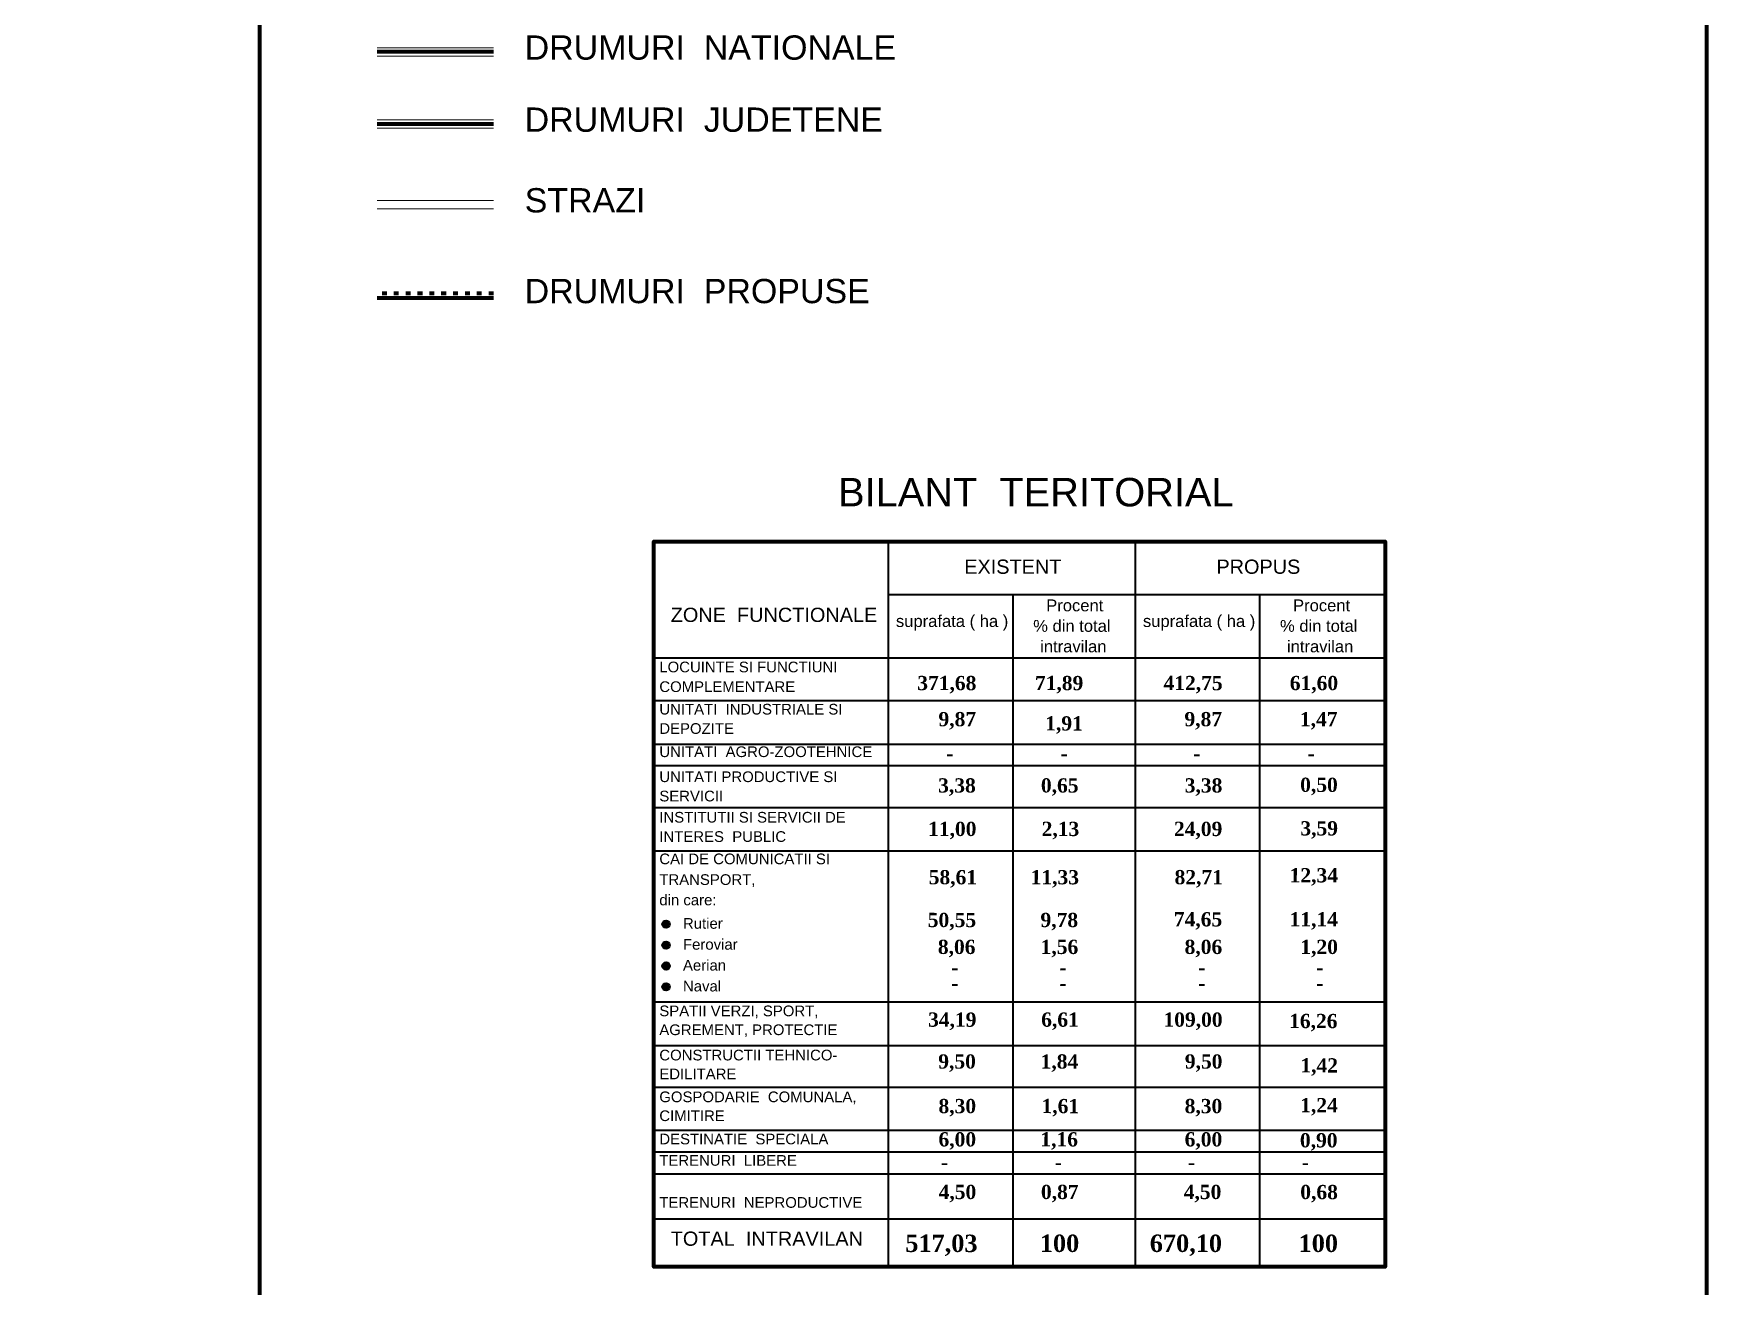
# Model space of a CAD drawing. Header units: metres. Extents: x 783184 to 1587399, y 282652 to 580595.
# Drawn here: x 792658 to 794774, y 285259 to 286844 of the extents above; entities that cross this region are included whole.
import ezdxf
from ezdxf.enums import TextEntityAlignment as Align

# ---------------------------------------------------------------- set-up
doc = ezdxf.new("R2010")
doc.units = ezdxf.units.M
doc.header["$LTSCALE"] = 0.5
doc.linetypes.add('ACAD_ISO03W100', pattern=[30, 12, -18])
doc.layers.get('0').update_dxf_attribs({"linetype": 'CONTINUOUS'})
doc.layers.add('INDICATOR', color=7, linetype='CONTINUOUS')
doc.layers.add('Legenda', color=7, linetype='CONTINUOUS')
doc.styles.add('arial', font='arial.ttf')
doc.styles.add('WMF-Arial0', font='arial.ttf')
doc.styles.add('WMF-Times New Roman1', font='timesbd.ttf')

msp = doc.modelspace()

# ---------------------------------------------------------------- hatches: boundary and pattern name
at = {"layer": 'Legenda', "lineweight": 35}
for points in [[(793462.81807, 285717.6412, 1), (793453.32249, 285717.6412, 1)], [(793462.81807, 285691.14108, 1), (793453.32249, 285691.14108, 1)], [(793462.81807, 285664.75793, 1), (793453.32249, 285664.75793, 1)], [(793462.81807, 285638.37478, 1), (793453.32249, 285638.37478, 1)]]:
    msp.add_hatch(color=0, dxfattribs=at).paths.add_polyline_path(points)

# ---------------------------------------------------------------- linework, layer by layer
at = {"lineweight": 80, "elevation": 0.1875}
msp.add_lwpolyline([(793239.89635, 286509.22759), (793092.62406, 286509.13655)], dxfattribs=at)
at = {"linetype": 'ACAD_ISO03W100', "lineweight": 80, "elevation": 0.1875}
msp.add_lwpolyline([(793239.89635, 286515.41649), (793093.49224, 286515.35142)], dxfattribs=at)
at = {"layer": 'INDICATOR', "color": 0, "lineweight": 100}
msp.add_lwpolyline([(783183.90475, 284333.37838), (783183.90475, 292543.37838), (794773.90475, 292543.37838), (794773.90475, 284333.37838)], close=True, dxfattribs=at)
at = {"layer": 'INDICATOR', "color": 0, "linetype": 'ByBlock', "lineweight": 100}
msp.add_lwpolyline([(792943.90475, 291943.37838), (792943.90475, 284933.37838)], dxfattribs=at)
at = {"layer": 'Legenda', "color": 0, "linetype": 'ByBlock', "lineweight": 20}
for p, q in [((793239.89635, 286826.07192, 0.1875), (793092.62406, 286826.07192, 0.1875)), ((793239.89635, 286815.29192, 0.1875), (793092.62406, 286815.29192, 0.1875)), ((793239.89635, 286734.88579, 0.1875), (793092.62406, 286734.88579, 0.1875)), ((793239.89635, 286724.10579, 0.1875), (793092.62406, 286724.10579, 0.1875)), ((793239.89635, 286632.88098, 0.1875), (793092.62406, 286632.88098, 0.1875)), ((793239.89635, 286622.10098, 0.1875), (793092.62406, 286622.10098, 0.1875))]:
    msp.add_line(p, q, dxfattribs=at)
at = {"layer": 'Legenda', "color": 30, "linetype": 'ByBlock', "lineweight": 140}
msp.add_line((793239.89635, 286820.68192, 0.1875), (793092.62406, 286820.68192, 0.1875), dxfattribs=at)
at = {"layer": 'Legenda', "color": 140, "linetype": 'ByBlock', "lineweight": 140}
msp.add_line((793239.89635, 286729.49579, 0.1875), (793092.62406, 286729.49579, 0.1875), dxfattribs=at)
at = {"layer": 'Legenda', "color": 0, "lineweight": 100}
for points in [[(793442.51403, 285810.37683), (793442.51403, 286201.66268), (794367.51403, 286201.66268), (794367.51403, 285456.71061)], [(794367.51403, 285502.97906), (794367.51403, 285284.49369), (793442.51403, 285284.49369), (793442.51403, 285402.12561), (793442.51403, 285810.37683)]]:
    msp.add_lwpolyline(points, dxfattribs=at)
at = {"layer": 'Legenda', "color": 0, "lineweight": 35}
for points in [[(793739.13862, 286201.66268), (793739.13862, 285810.37683)], [(794051.49774, 286201.66268), (794051.49774, 285810.37683)], [(793739.13862, 286134.56234), (794367.51403, 286134.56234)], [(793896.44478, 286134.56234), (793896.44478, 285810.37683)], [(794208.58287, 286134.56234), (794208.58287, 285810.37683)], [(793442.51403, 286054.27858), (794367.51403, 286054.27858)], [(793442.51403, 286000.56613), (794367.51403, 286000.56613)], [(793442.51403, 285945.49705), (794367.51403, 285945.49705)], [(793442.51403, 285918.20455), (794367.51403, 285918.20455)], [(793442.51403, 285865.38414), (794367.51403, 285865.38414)], [(793442.51403, 285810.37683), (794367.51403, 285810.37683)], [(793739.13862, 285810.37683), (793739.13862, 285402.12561)], [(793896.44478, 285810.37683), (793896.44478, 285402.12561)], [(794051.49774, 285810.37683), (794051.49774, 285402.12561)], [(794208.58287, 285810.37683), (794208.58287, 285402.12561)], [(793442.51403, 285619.54948), (794367.51403, 285619.54948)], [(793442.51403, 285564.16118), (794367.51403, 285564.16118)], [(793442.51403, 285511.63272), (794367.51403, 285511.63272)], [(793442.51403, 285456.94417), (794367.51403, 285456.94417)], [(793442.51403, 285429.75179), (794367.51403, 285429.75179)], [(793442.51403, 285402.12561), (794367.51403, 285402.12561)], [(793442.51403, 285402.12561), (794367.51403, 285402.12561)], [(793739.13862, 285402.12561), (793739.13862, 285284.49369)], [(793896.44478, 285402.12561), (793896.44478, 285284.49369)], [(794051.49774, 285402.12561), (794051.49774, 285284.49369)], [(794208.58287, 285402.12561), (794208.58287, 285284.49369)], [(793442.51403, 285345.18185), (794367.51403, 285345.18185)]]:
    msp.add_lwpolyline(points, dxfattribs=at)
for centre in [(793458.07028, 285717.6412), (793458.07028, 285691.14108), (793458.07028, 285664.75793), (793458.07028, 285638.37478)]:
    msp.add_circle(centre, 4.74779, dxfattribs=at)

# ---------------------------------------------------------------- texts
at = {"layer": 'Legenda', "color": 0, "linetype": 'ByBlock', "lineweight": 25, "style": 'WMF-Arial0'}
for s, height, p in [('DRUMURI  NATIONALE', 30.7229102, (793279.33801, 286810.91941, 0)), ('DRUMURI  JUDETENE', 30.7229102, (793279.33801, 286719.73328, 0)), ('STRAZI', 30.72291, (793279.33801, 286617.72847, 0)), ('DRUMURI  PROPUSE', 30.7229102, (793279.33801, 286502.97453, 0))]:
    msp.add_text(s, height=height, dxfattribs=at).set_placement(p)
at = {"layer": 'Legenda', "color": 0, "lineweight": 5, "style": 'arial'}
for s, height, p in [('BILANT  TERITORIAL', 36, (793675.65027, 286246.00929)), ('EXISTENT', 18, (793835.14761, 286160.72098)), ('PROPUS', 18, (794154.06341, 286160.72098)), ('ZONE  FUNCTIONALE', 18, (793464.00842, 286099.84565)), ('Procent', 15, (793938.88489, 286113.28344)), ('Procent', 15, (794251.02297, 286113.28344)), ('suprafata ( ha )', 15, (793748.81182, 286093.48319)), ('% din total', 15, (793922.37592, 286087.35653)), ('suprafata ( ha )', 15, (794061.17094, 286093.48319)), ('% din total', 15, (794234.514, 286087.35653)), ('intravilan', 15, (793931.2187, 286061.42133)), ('intravilan', 15, (794243.35679, 286061.42133)), ('LOCUINTE SI FUNCTIUNI', 13.5, (793449.59189, 286036.15235)), ('COMPLEMENTARE', 13.5, (793449.59189, 286011.25063)), ('UNITATI  INDUSTRIALE SI', 13.5, (793449.59189, 285982.76708)), ('DEPOZITE', 13.5, (793449.59189, 285958.31583)), ('UNITATI  AGRO-ZOOTEHNICE', 13.5, (793449.59189, 285928.9743)), ('UNITATI PRODUCTIVE SI', 13.5, (793449.59189, 285897.33708)), ('SERVICII', 13.5, (793449.59189, 285872.92219)), ('INSTITUTII SI SERVICII DE', 13.5, (793449.59189, 285846.11942)), ('INTERES  PUBLIC', 13.5, (793449.59189, 285821.70452)), ('CAI DE COMUNICATII SI', 13.5, (793449.59189, 285793.46584)), ('TRANSPORT,', 13.5, (793449.59189, 285767.29862)), ('din care:', 13.5, (793449.59189, 285741.52434)), ('Rutier', 13.5, (793479.50188, 285711.86251)), ('Feroviar', 13.5, (793479.50188, 285685.36239)), ('Aerian', 13.5, (793479.50188, 285658.97924)), ('Naval', 13.5, (793479.50188, 285632.59609)), ('SPATII VERZI, SPORT,', 13.5, (793449.59189, 285601.2406)), ('AGREMENT, PROTECTIE', 13.5, (793449.59189, 285577.35447)), ('CONSTRUCTII TEHNICO-', 13.5, (793449.59189, 285545.35704)), ('EDILITARE', 13.5, (793449.59189, 285521.47091)), ('GOSPODARIE  COMUNALA,', 13.5, (793449.59189, 285492.52961)), ('CIMITIRE', 13.5, (793449.59189, 285468.64348)), ('DESTINATIE  SPECIALA', 13.5, (793449.59189, 285439.21452)), ('TERENURI  LIBERE', 13.5, (793449.59189, 285412.17064)), ('TERENURI  NEPRODUCTIVE', 13.5, (793449.59189, 285358.98207)), ('TOTAL  INTRAVILAN', 18, (793464.00842, 285310.95592))]:
    msp.add_text(s, height=height, dxfattribs=at).set_placement(p)
at = {"layer": 'Legenda', "color": 0, "linetype": 'Continuous', "ltscale": 2, "style": 'WMF-Times New Roman1'}
for s, height, p in [('371,68', 18, (793813.15463, 286031.60174)), ('71,89', 18, (793955.18322, 286031.60174)), ('412,75', 18, (794124.58203, 286031.60174)), ('61,60', 18, (794277.46376, 286031.60174)), ('9,87', 18, (793826.39322, 285985.92901)), ('1,91', 18, (793961.38977, 285980.58097)), ('9,87', 18, (794137.46034, 285985.92901)), ('1,47', 18, (794283.43483, 285985.92901)), ('-', 18, (793817.04091, 285942.70192)), ('-', 18, (793961.45656, 285942.70192)), ('-', 18, (794129.40004, 285942.70192)), ('-', 18, (794273.81569, 285942.70192)), ('3,38', 18, (793825.98308, 285902.153)), ('0,65', 18, (793955.96543, 285902.153)), ('3,38', 18, (794137.81635, 285902.153)), ('0,50', 18, (794283.78756, 285902.89283)), ('11,00', 18, (793820.06534, 285847.14569)), ('2,13', 18, (793956.88889, 285847.14569)), ('24,09', 18, (794130.9891, 285847.14569)), ('3,59', 18, (794284.03494, 285847.88552)), ('58,61', 18, (793820.85492, 285786.07538)), ('11,33', 18, (793949.76214, 285786.07538)), ('82,71', 18, (794131.76534, 285786.07538)), ('12,34', 18, (794277.29199, 285788.5268)), ('50,55', 18, (793819.6397, 285731.96245)), ('9,78', 18, (793955.41073, 285731.96245)), ('74,65', 18, (794130.83509, 285732.84658)), ('11,14', 18, (794277.19274, 285732.84658)), ('8,06', 18, (793825.63215, 285697.9486)), ('1,56', 18, (793955.59213, 285697.9486)), ('8,06', 18, (794137.64169, 285697.9486)), ('1,20', 18, (794284.00378, 285697.9486)), ('-', 18, (793823.26654, 285672.134)), ('-', 18, (793960.0434, 285672.134)), ('-', 18, (794135.62566, 285672.134)), ('-', 18, (794284.76341, 285672.134)), ('-', 18, (793823.26654, 285652.26158)), ('-', 18, (793960.0434, 285652.26158)), ('-', 18, (794135.62566, 285652.26158)), ('-', 18, (794284.76341, 285652.26158)), ('34,19', 18, (793820.01685, 285605.96406)), ('6,61', 18, (793956.30445, 285605.96406)), ('109,00', 18, (794124.5296, 285605.96406)), ('16,26', 18, (794276.61515, 285604.2024)), ('9,50', 18, (793826.11104, 285553.02956)), ('1,84', 18, (793955.57484, 285553.02956)), ('9,50', 18, (794137.96505, 285553.02956)), ('1,42', 18, (794284.03489, 285548.08216)), ('8,30', 18, (793826.4185, 285496.62395)), ('1,61', 18, (793956.70776, 285496.62395)), ('8,30', 18, (794137.72295, 285496.62395)), ('1,24', 18, (794283.82896, 285497.80778)), ('6,00', 18, (793826.4185, 285454.56468)), ('1,16', 18, (793955.22499, 285454.56468)), ('6,00', 18, (794137.72295, 285454.56468)), ('0,90', 18, (794283.49573, 285453.37926)), ('-', 18, (793810.24521, 285425.66588)), ('-', 18, (793954.18349, 285425.66588)), ('-', 18, (794122.60433, 285425.66588)), ('-', 18, (794266.54262, 285425.66588)), ('4,50', 18, (793826.58423, 285388.02036)), ('0,87', 18, (793955.98373, 285388.02036)), ('4,50', 18, (794136.57626, 285388.02036)), ('0,68', 18, (794283.94898, 285387.90563)), ('517,03', 22, (793806.34329, 285325.05239)), ('100', 22, (793955.72005, 285325.05239)), ('670,10', 22, (794115.54728, 285325.05239)), ('100', 22, (794282.9661, 285325.05239))]:
    msp.add_text(s, height=height, rotation=359.92990713, dxfattribs=at).set_placement(p, align=Align.TOP_CENTER)

doc.saveas('drawing.dxf')
